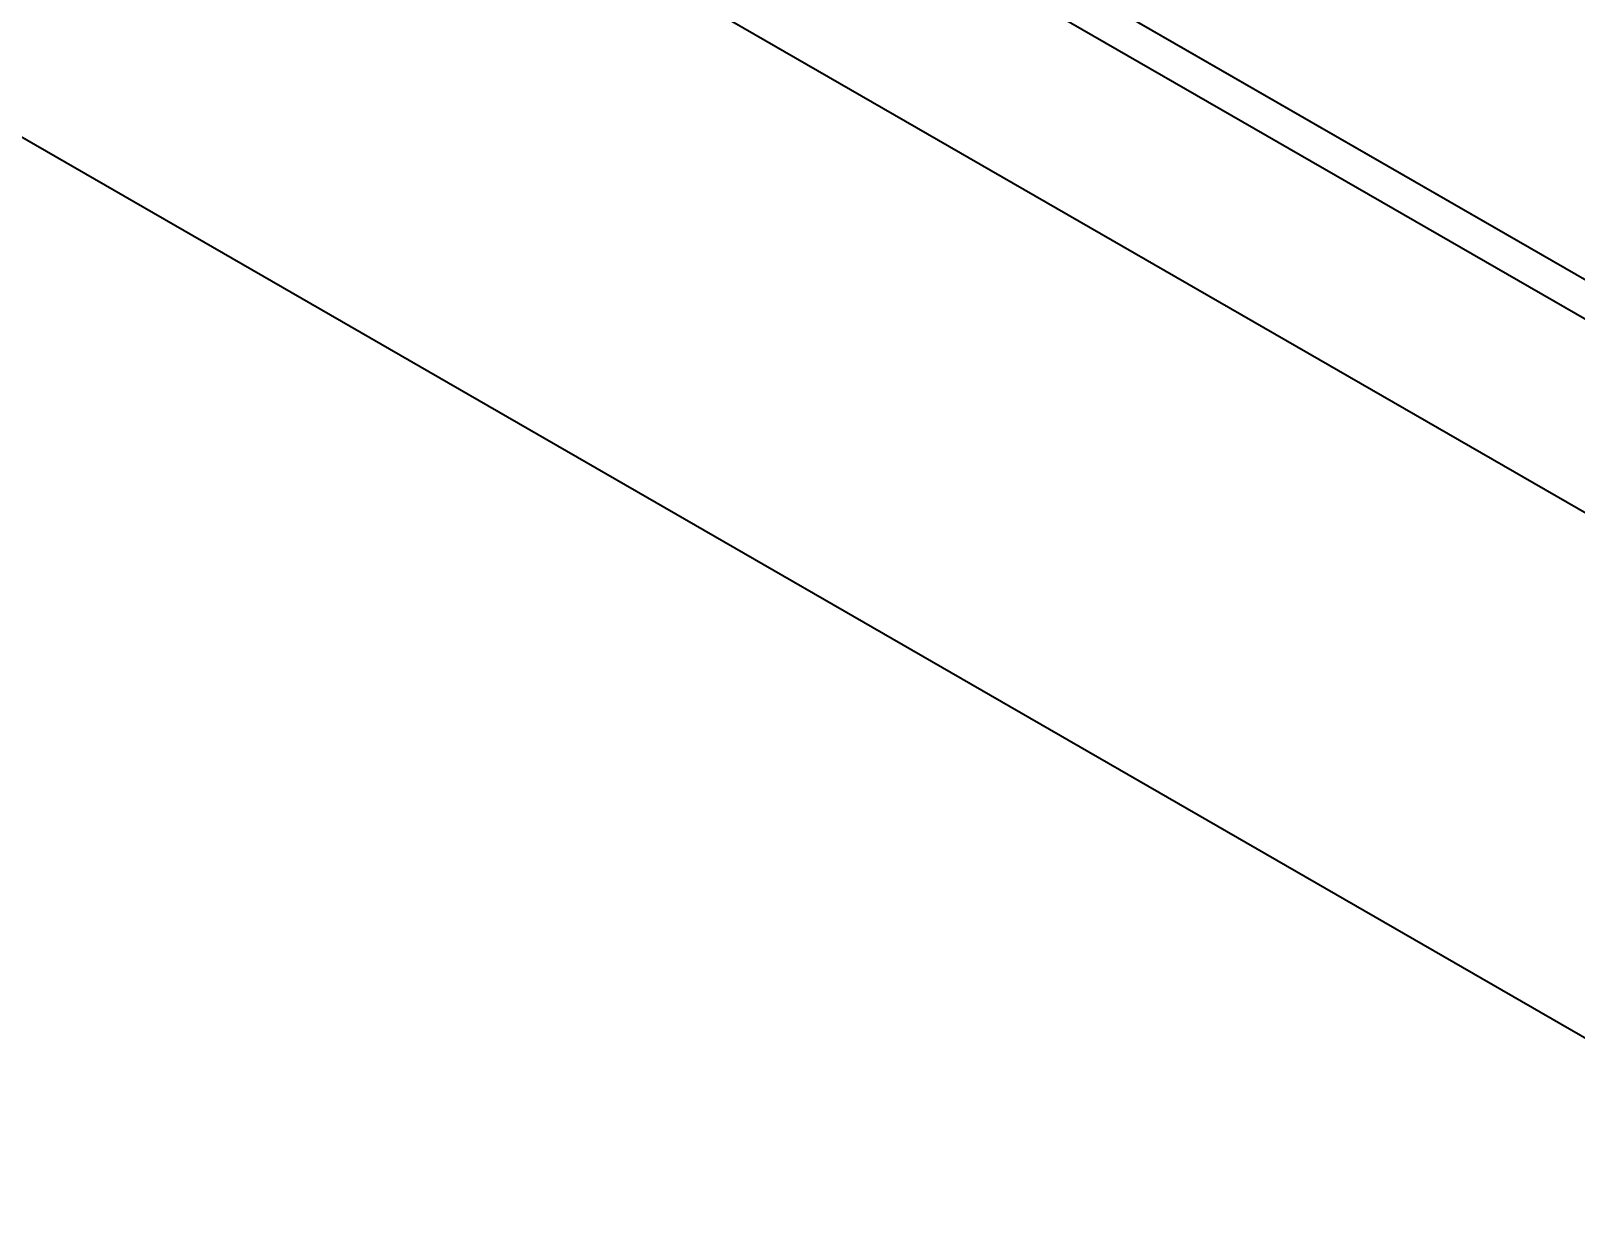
# Model space of a CAD drawing. Header units: millimetres. Extents: x 0 to 4205, y 0 to 2970.
# Drawn here: x 3753.65 to 3769.9, y 2215.21 to 2227.64 of the extents above; entities that cross this region are included whole.
import ezdxf

# ---------------------------------------------------------------- set-up
doc = ezdxf.new("R2010")
doc.units = ezdxf.units.MM
doc.header["$LTSCALE"] = 5
doc.layers.add('가시적인 것(ISO)', color=3, linetype='Continuous', lineweight=40)

msp = doc.modelspace()

# ---------------------------------------------------------------- linework, layer by layer
at = {"layer": '가시적인 것(ISO)'}
for p, q in [((3849.9109, 2171.0291), (3708.4895, 2252.4682)), ((3803.0912, 2205.9601), (3754.2415, 2234.0908)), ((3754.245, 2234.0928), (3803.0918, 2205.9639)), ((3806.9541, 2201.287), (3750.3856, 2233.8627)), ((3753.9176, 2233.8685), (3803.4151, 2205.3648))]:
    msp.add_line(p, q, dxfattribs=at)

doc.saveas('drawing.dxf')
